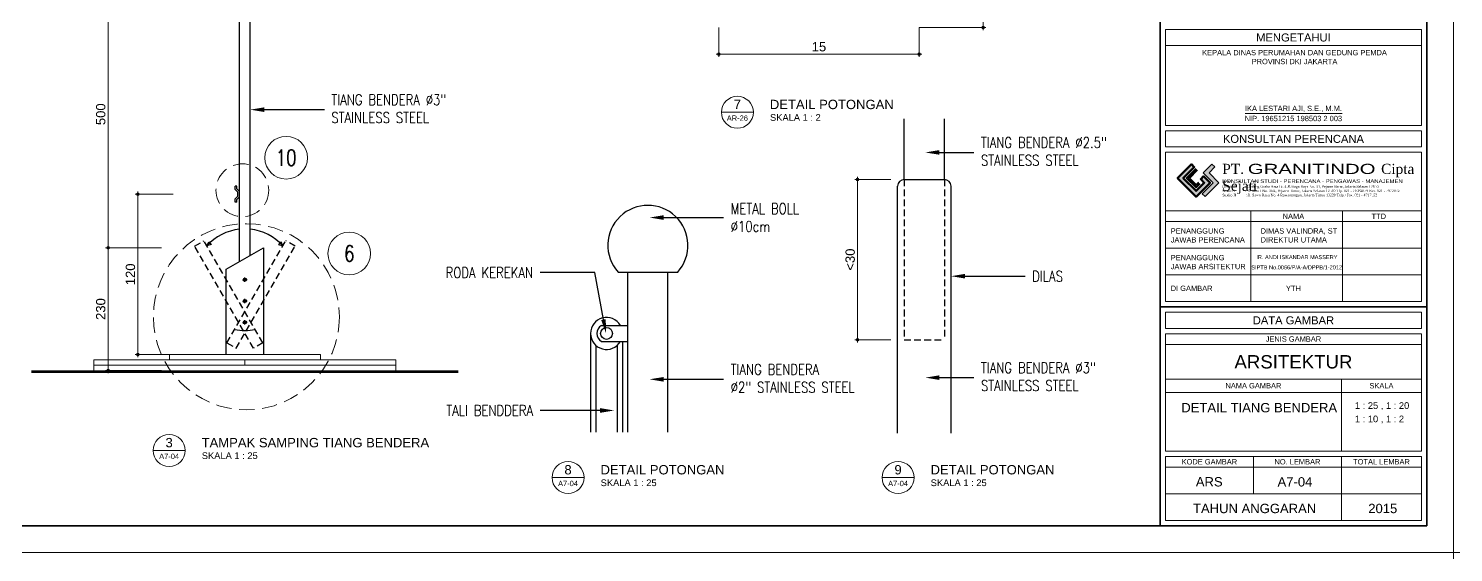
# Model space of a CAD drawing. Header units: millimetres. Extents: x -11 to 1625, y -267 to 180.
# Drawn here: x 857.8 to 911.2, y -47 to -27.4 of the extents above; entities that cross this region are included whole.
import ezdxf
from ezdxf import colors
from ezdxf.entities.mleader import LeaderData, LeaderLine
from ezdxf.enums import TextEntityAlignment as Align
from ezdxf.math import Vec2, Vec3

# ---------------------------------------------------------------- set-up
doc = ezdxf.new("R2010")
doc.units = ezdxf.units.MM
doc.linetypes.add('HIDDEN', pattern=[0.375, 0.25, -0.125])
doc.layers.add('BESI', color=10, linetype='Continuous')
for name, color, linetype, lineweight in [('dinding', 5, 'Continuous', 15), ('GRS KOP', 1, 'Continuous', 35), ('kop', 7, 'Continuous', 20), ('logo', 7, 'Continuous', 50), ('not', 7, 'Continuous', 20), ('TEXT KETERANGAN', 7, 'Continuous', 9), ('u', 6, 'Continuous', 20)]:
    doc.layers.add(name, color=color, linetype=linetype, lineweight=lineweight)
doc.styles.add('ATTR', font='romans.shx', dxfattribs={"width": 0.8, "height": 1.735066})
doc.styles.add('BARU', font='complex.shx')
doc.styles.add('S', font='SIMPLEX', dxfattribs={"width": 1.1})
doc.styles.get("Standard").update_dxf_attribs({"font": 'ARIALUNI.TTF'})
doc.dimstyles.new('SK 50', dxfattribs={"dimtxt": 0.25, "dimasz": 0.1, "dimexe": 0, "dimexo": 0, "dimgap": 0.1, "dimtad": 1, "dimdec": 0, "dimlfac": 50, "dimzin": 12, "dimdsep": 46, "dimtxsty": 'Standard', "dimblk": 'BULAT', "dimcen": 0.1, "dimclrd": 256, "dimclre": 256, "dimclrt": 256, "dimadec": 0, "dimazin": 3, "dimtfac": 1, "dimtdec": 0, "dimtofl": 0, "dimtmove": 0, "dimatfit": 3, "dimldrblk": 'BULAT', "dimfxl": 0, "dimtolj": 1, "dimtzin": 0, "dimlwd": -1, "dimlwe": -1, "dimarcsym": 0})

# ---------------------------------------------------------------- blocks, each defined once
blk = doc.blocks.new('BULAT')
for p, q in [((-1, 0), (1, 0)), ((0, -1), (0, 1))]:
    blk.add_line(p, q)
blk.add_circle((0, 0), 0.5)
blk = doc.blocks.new('*D508')
at = {"layer": 'Defpoints', "color": 0, "ltscale": 0.15}
for p in [(860.787, -35.577), (862.787, -35.577), (862.787, -40.177)]:
    blk.add_point(p, dxfattribs=at)
at = {"layer": 'u', "ltscale": 0.15}
for p, q in [((862.787, -35.577), (860.787, -35.577)), ((860.787, -40.077), (860.787, -35.677)), ((862.787, -40.177), (860.787, -40.177))]:
    blk.add_line(p, q, dxfattribs=at)
at = {"layer": 'u', "ltscale": 0.15, "xscale": 0.1, "yscale": 0.1, "zscale": 0.1}
for p, rotation in [((860.787, -35.577), 90), ((860.787, -40.177), 270)]:
    blk.add_blockref('BULAT', p, dxfattribs=dict(at, rotation=rotation))
at = {"layer": 'u', "ltscale": 0.15, "insert": (860.509, -37.877), "char_height": 0.35, "attachment_point": 5, "rotation": 90}
blk.add_mtext('\\A1;230', dxfattribs=at)
blk = doc.blocks.new('*D509')
at = {"layer": 'Defpoints', "color": 0, "ltscale": 0.15}
for p in [(860.787, -25.577), (862.787, -25.577), (862.787, -35.577)]:
    blk.add_point(p, dxfattribs=at)
at = {"layer": 'u', "ltscale": 0.15}
for p, q in [((862.787, -25.577), (860.787, -25.577)), ((860.787, -35.477), (860.787, -25.677)), ((862.787, -35.577), (860.787, -35.577))]:
    blk.add_line(p, q, dxfattribs=at)
at = {"layer": 'u', "ltscale": 0.15, "xscale": 0.1, "yscale": 0.1, "zscale": 0.1}
for p, rotation in [((860.787, -25.577), 90), ((860.787, -35.577), 270)]:
    blk.add_blockref('BULAT', p, dxfattribs=dict(at, rotation=rotation))
at = {"layer": 'u', "ltscale": 0.15, "insert": (860.509, -30.577), "char_height": 0.35, "attachment_point": 5, "rotation": 90}
blk.add_mtext('\\A1;500', dxfattribs=at)
blk = doc.blocks.new('*D464')
at = {"layer": 'Defpoints', "color": 0, "ltscale": 0.15}
for p in [(861.901, -33.577), (863.228, -33.577), (863.083, -39.577)]:
    blk.add_point(p, dxfattribs=at)
at = {"layer": 'u', "ltscale": 0.15}
for p, q in [((863.228, -33.577), (861.901, -33.577)), ((861.901, -39.477), (861.901, -33.677)), ((863.083, -39.577), (861.901, -39.577))]:
    blk.add_line(p, q, dxfattribs=at)
at = {"layer": 'u', "ltscale": 0.15, "xscale": 0.1, "yscale": 0.1, "zscale": 0.1}
for p, rotation in [((861.901, -33.577), 90), ((861.901, -39.577), 270)]:
    blk.add_blockref('BULAT', p, dxfattribs=dict(at, rotation=rotation))
at = {"layer": 'u', "ltscale": 0.15, "insert": (861.622, -36.577), "char_height": 0.35, "attachment_point": 5, "rotation": 90}
blk.add_mtext('\\A1;120', dxfattribs=at)
blk = doc.blocks.new('*D498')
at = {"layer": 'Defpoints', "color": 0, "ltscale": 0.15}
for p in [(883.68, -27.327), (891.18, -27.327), (883.68, -28.327)]:
    blk.add_point(p, dxfattribs=at)
at = {"layer": 'u', "ltscale": 0.15}
for p, q in [((883.68, -27.327), (883.68, -28.327)), ((891.18, -27.327), (891.18, -28.327)), ((891.08, -28.327), (883.78, -28.327))]:
    blk.add_line(p, q, dxfattribs=at)
at = {"layer": 'u', "ltscale": 0.15, "xscale": 0.1, "yscale": 0.1, "zscale": 0.1, "rotation": 180}
blk.add_blockref('BULAT', (883.68, -28.327), dxfattribs=at)
at = {"layer": 'u', "ltscale": 0.15, "xscale": 0.1, "yscale": 0.1, "zscale": 0.1}
blk.add_blockref('BULAT', (891.18, -28.327), dxfattribs=at)
at = {"layer": 'u', "ltscale": 0.15, "insert": (887.43, -28.049), "char_height": 0.35, "attachment_point": 5}
blk.add_mtext('\\A1;15', dxfattribs=at)
blk = doc.blocks.new('*D499')
at = {"layer": 'Defpoints', "color": 0, "ltscale": 0.15}
for p in [(891.18, -9.827), (891.18, -27.327), (893.586, -27.327)]:
    blk.add_point(p, dxfattribs=at)
at = {"layer": 'u', "ltscale": 0.15}
for p, q in [((891.18, -9.827), (893.586, -9.827)), ((893.586, -9.927), (893.586, -27.227)), ((891.18, -27.327), (893.586, -27.327))]:
    blk.add_line(p, q, dxfattribs=at)
at = {"layer": 'u', "ltscale": 0.15, "xscale": 0.1, "yscale": 0.1, "zscale": 0.1}
for p, rotation in [((893.586, -9.827), 90), ((893.586, -27.327), 270)]:
    blk.add_blockref('BULAT', p, dxfattribs=dict(at, rotation=rotation))
at = {"layer": 'u', "ltscale": 0.15, "insert": (893.307, -18.577), "char_height": 0.35, "attachment_point": 5, "rotation": 90}
blk.add_mtext('\\A1;35', dxfattribs=at)
blk = doc.blocks.new('*D500')
at = {"layer": 'Defpoints', "color": 0, "ltscale": 0.15}
for p in [(890.129, -33.025), (888.879, -39.025), (890.129, -39.025)]:
    blk.add_point(p, dxfattribs=at)
at = {"layer": 'u', "ltscale": 0.15}
for p, q in [((890.129, -33.025), (888.879, -33.025)), ((888.879, -33.125), (888.879, -38.925)), ((890.129, -39.025), (888.879, -39.025))]:
    blk.add_line(p, q, dxfattribs=at)
at = {"layer": 'u', "ltscale": 0.15, "xscale": 0.1, "yscale": 0.1, "zscale": 0.1}
for p, rotation in [((888.879, -33.025), 90), ((888.879, -39.025), 270)]:
    blk.add_blockref('BULAT', p, dxfattribs=dict(at, rotation=rotation))
at = {"layer": 'u', "ltscale": 0.15, "insert": (888.6, -36.025), "char_height": 0.35, "attachment_point": 5, "rotation": 90}
blk.add_mtext('\\A1;<30', dxfattribs=at)
blk = doc.blocks.new('NAV')
blk.add_circle((0, -0.4), 0.4)
at = {"style": 'S', "width": 0.75, "flags": 4}
blk.add_attdef('AV', text='', height=0.3, dxfattribs=at).set_placement((0, -0.4), align=Align.MIDDLE)
blk = doc.blocks.new('logo granitindo baru')
at = {"layer": 'logo'}
for points in [[(1.03, 1.463), (0.916, 1.574), (0.366, 1.024), (1.1, 0.289), (1.652, 0.843), (1.392, 1.098), (1.281, 0.987), (1.423, 0.84), (1.102, 0.519), (0.594, 1.025)], [(1.721, 1.576), (1.381, 1.236), (1.771, 0.842), (1.341, 0.407), (1.454, 0.294), (2.001, 0.844), (1.609, 1.237), (1.835, 1.464)]]:
    blk.add_hatch(color=8, dxfattribs=at).paths.add_polyline_path(points)
blk.add_lwpolyline([(1.03, 1.463), (0.916, 1.574), (0.366, 1.024), (1.1, 0.289), (1.652, 0.843), (1.392, 1.098), (1.281, 0.987), (1.423, 0.84), (1.102, 0.519), (0.594, 1.025), (1.03, 1.463), (0.916, 1.574)], dxfattribs=at)
at = {"layer": 'logo', "lineweight": 13}
for points in [[(1.089, 1.403), (0.713, 1.026), (1.101, 0.638), (1.258, 0.794)], [(1.112, 1.38), (0.759, 1.026), (1.101, 0.683), (1.235, 0.817)], [(1.134, 1.357), (0.803, 1.026), (1.101, 0.728), (1.213, 0.839)], [(1.157, 1.334), (0.85, 1.026), (1.101, 0.775), (1.189, 0.863)]]:
    blk.add_lwpolyline(points, dxfattribs=at)
at = {"layer": 'logo', "lineweight": 0}
blk.add_lwpolyline([(1.721, 1.576), (1.381, 1.236), (1.771, 0.842), (1.341, 0.407), (1.454, 0.294), (2.001, 0.844), (1.609, 1.237), (1.835, 1.464), (1.721, 1.576)], dxfattribs=at)
at = {"layer": 'logo', "insert": (2.134, 1.589), "char_height": 0.4, "width": 7.66452, "attachment_point": 1}
blk.add_mtext('{\\fTimes New Roman|b0|i0|c0|p18;PT. \\fCityBlueprint|b0|i0|c2|p2;\\W1.5;GRANITINDO \\fTimes New Roman|b0|i0|c0|p18;\\W1;Cipta Sejati}', dxfattribs=at)
at = {"layer": 'logo', "insert": (2.134, 0.975), "char_height": 0.1, "attachment_point": 1}
blk.add_mtext_dynamic_manual_height_columns('{\\f@Arial Unicode MS|b0|i0|c0|p34;\\H1.4x;\\W1.2;KONSULTAN STUDI - PERENCANA - PENGAWAS - MANAJEMEN\\fTimes New Roman|b0|i0|c0|p18;\\P\\pt0.9;\\H0.71429x;\\W1;Domisili ^I: Gedung Graha Arsa Lt. 4 Jl.Siaga Raya No. 31, Pejaten Barat, Jakarta Selatan 12510\\PStudio I ^I: Jl. Batu I No. 36A, Pejaten Timur, Jakarta Selatan 12510 Tlp. 021 - 71082879 Fax. 021 - 7972072\\PStudio II          : Jl. Sawo Raya No. 4 Rawamangun, Jakarta Timur 13220 Telp / Fax. 021 - 4717152}', width=9.56937, gutter_width=0, heights=[1.67], dxfattribs=at)
blk = doc.blocks.new('kop')
at = {"layer": 'GRS KOP'}
for p, q in [((73, 1), (73, 54)), ((83, 1), (83, 54)), ((73, 9.2), (83, 9.2))]:
    blk.add_line(p, q, dxfattribs=at)
blk.add_lwpolyline([(1, 54), (83, 54), (83, 1), (1, 1)], close=True, dxfattribs=at)
at = {"layer": 'kop', "color": 7}
for p, q in [((84, 55), (0, 55)), ((0, 55), (0, 0)), ((84, 55), (84, 0)), ((84, 55), (84, 0)), ((0, 0), (84, 0))]:
    blk.add_line(p, q, dxfattribs=at)
at = {"layer": 'kop'}
for p, q in [((73.2, 16), (73.2, 19.6)), ((82.8, 19.6), (73.2, 19.6)), ((82.8, 16), (82.8, 19.6)), ((82.8, 19), (73.2, 19)), ((82.8, 16), (73.2, 16)), ((73.2, 9.4), (73.2, 15)), ((82.8, 15), (73.2, 15)), ((82.8, 9.4), (82.8, 15)), ((82.8, 12.8), (73.2, 12.8)), ((82.8, 12.4), (73.2, 12.4)), ((73.2, 12.4), (73.2, 11.4)), ((76.4, 9.4), (76.4, 12.8)), ((79.842, 9.4), (79.842, 12.8)), ((82.8, 11.4), (73.2, 11.4)), ((82.8, 10.4), (73.2, 10.4)), ((82.8, 9.4), (73.2, 9.4)), ((73.2, 7.8), (82.8, 7.8)), ((73.2, 6.5), (82.8, 6.5)), ((79.8, 3.8), (79.8, 6.5)), ((73.2, 6), (82.8, 6)), ((76.5, 2.2), (76.5, 3.6)), ((79.8, 1.2), (79.8, 3.6)), ((73.2, 3.2), (82.8, 3.2)), ((73.2, 2.2), (82.8, 2.2))]:
    blk.add_line(p, q, dxfattribs=at)
blk.add_lwpolyline([(76.189, 16.449), (79.826, 16.449)], dxfattribs=at)
for points in [[(73.2, 15.2), (82.8, 15.2), (82.8, 15.8), (73.2, 15.8)], [(73.2, 8.4), (82.8, 8.4), (82.8, 9), (73.2, 9)], [(73.2, 3.8), (82.8, 3.8), (82.8, 8.2), (73.2, 8.2)], [(73.2, 1.2), (82.8, 1.2), (82.8, 3.6), (73.2, 3.6)]]:
    blk.add_lwpolyline(points, close=True, dxfattribs=at)
at = {"xscale": 0.9500000000000455, "yscale": 0.9500000000000455, "zscale": 0.9500000000000455}
blk.add_blockref('logo granitindo baru', (73.307, 13.056), dxfattribs=at)
at = {"layer": 'kop'}
for s, height, p in [('MENGETAHUI', 0.3, (78, 19.3)), ('IKA LESTARI AJI, S.E., M.M.', 0.2, (77.999, 16.625)), ('NIP. 19651215 198503 2 003', 0.2, (77.999, 16.264)), ('KONSULTAN PERENCANA', 0.3, (78, 15.5)), ('NAMA', 0.2, (78, 12.6)), ('TTD', 0.2, (81.2, 12.6)), ('DATA GAMBAR', 0.3, (78, 8.7)), ('JENIS GAMBAR', 0.2, (78, 8)), ('ARSITEKTUR', 0.5, (78, 7.146)), ('NAMA GAMBAR', 0.2, (76.5, 6.25)), ('SKALA', 0.2, (81.3, 6.25)), ('KODE GAMBAR', 0.2, (74.85, 3.4)), ('NO. LEMBAR', 0.2, (78.15, 3.4)), ('TOTAL LEMBAR', 0.2, (81.3, 3.4)), ('ARS', 0.35, (74.844, 2.65)), ('TAHUN ANGGARAN', 0.35, (76.545, 1.65)), ('2015', 0.35, (81.349, 1.65))]:
    blk.add_text(s, height=height, dxfattribs=at).set_placement(p, align=Align.MIDDLE)
blk.add_text('SIPTB No.0066/P/A-A/DPPB/1-2012', height=0.15, dxfattribs=at).set_placement((78.122, 10.609), align=Align.CENTER)
at = {"layer": 'kop', "insert": (73.427, 18.833), "char_height": 0.2, "attachment_point": 1, "style": 'BARU'}
blk.add_mtext_dynamic_manual_height_columns('\\pi1.1521;{\\fArial|b0|i0|c0|p34;KEPALA DINAS PERUMAHAN DAN GEDUNG PEMDA\\P\\pi3.0079;PROVINSI DKI JAKARTA}', width=9.20836, gutter_width=1.5, heights=[0], dxfattribs=at)
at = {"layer": 'kop', "attachment_point": 1}
for s, insert, char_height, width in [('PENANGGUNG\\PJAWAB PERENCANA', (73.4, 12.15), 0.2, 8.33062), ('DIMAS VALINDRA, ST\\PDIREKTUR UTAMA', (76.77, 12.15), 0.2, 8.16499), ('PENANGGUNG\\PJAWAB ARSITEKTUR', (73.4, 11.15), 0.2, 8.79211), ('IR. ANDI ISKANDAR MASSERY', (76.609, 11.143), 0.15, 4.04264), ('DI GAMBAR', (73.4, 10), 0.2, 7.59768)]:
    blk.add_mtext(s, dxfattribs=dict(at, insert=insert, char_height=char_height, width=width))
at = {"layer": 'kop', "style": 'BARU', "flags": 4}
for p, height in [((73.8, 5.4), 0.35), ((80.303, 5.382), 0.25), ((73.8, 4.9), 0.35), ((80.303, 4.882), 0.25), ((73.8, 4.4), 0.35), ((80.303, 4.382), 0.25)]:
    blk.add_attdef('-', p, '', height=height, dxfattribs=at)
at = {"layer": 'kop', "flags": 4}
for tag, p in [('AR-00', (78.057, 2.648)), ('00', (81.238, 2.647))]:
    blk.add_attdef(tag, text='', height=0.35, dxfattribs=at).set_placement(p, align=Align.MIDDLE)
blk = doc.blocks.new('Ndtpd')
blk.add_line((0.747, 0), (-0.747, 0))
blk.add_circle((0, 0), 0.747)
at = {"flags": 4}
for tag, height, p in [('NO', 0.5, (0, 0.148)), ('NOLBR', 0.3, (0, -0.398))]:
    blk.add_attdef(tag, text='', height=height, dxfattribs=at).set_placement(p, align=Align.CENTER)
for tag, p, height in [('NDTPD', (1.516, 0.148), 0.5), ('SKALA', (1.523, -0.398), 0.3)]:
    blk.add_attdef(tag, p, '', height=height, dxfattribs=at)

msp = doc.modelspace()

# ---------------------------------------------------------------- linework, layer by layer
at = {"linetype": 'HIDDEN'}
msp.add_line((864.0279276, -35.5152329), (864.3743378, -35.3152329), dxfattribs=at)
at = {"color": 1}
for p, q in [((864.4887223, -35.5133526), (864.5576661, -35.3527965)), ((864.6500713, -35.458168), (864.4887223, -35.5133526)), ((864.5576661, -35.3527965), (864.6500713, -35.458168)), ((867.2647932, -35.3527965), (867.172388, -35.458168)), ((867.172388, -35.458168), (867.333737, -35.5133526)), ((867.333737, -35.5133526), (867.2647932, -35.3527965))]:
    msp.add_line(p, q, dxfattribs=at)
for start, end in [(96.03322919, 138.37987228), (41.62012772, 83.96677081)]:
    msp.add_arc((865.9112296, -36.7772076), 1.9028549, start, end, dxfattribs=at)
at = {"layer": 'BESI'}
for p, q in [((865.7112296, -36.0914933), (865.7112296, -25.6272076)), ((866.1112296, -35.8629219), (866.1112296, -25.6272076)), ((890.6289987, -33.0250095), (890.6289987, -30.7480547)), ((892.1289987, -33.0250095), (892.1289987, -30.7480547)), ((890.6289987, -33.0250095), (892.1289987, -33.0250095)), ((890.3789987, -42.5250095), (890.3789987, -33.2750095)), ((892.3789987, -42.5250095), (892.3789987, -33.2750095)), ((865.2112296, -36.3772076), (866.6112296, -35.5772076)), ((866.6112296, -35.5772076), (866.6112296, -39.5772076)), ((865.2112296, -39.5772076), (865.2112296, -36.3772076)), ((865.9912296, -36.7772076), (865.8312296, -36.7772076)), ((865.9112296, -36.8572076), (865.9112296, -36.6972076)), ((879.8987867, -36.4905564), (882.1348547, -36.4905564)), ((880.2668207, -42.4905564), (880.2668207, -36.4905564)), ((881.7668207, -42.4905564), (881.7668207, -36.4905564)), ((865.9912296, -37.5772076), (865.8312296, -37.5772076)), ((865.9112296, -37.6572076), (865.9112296, -37.4972076)), ((865.9912296, -38.3772076), (865.8312296, -38.3772076)), ((865.9112296, -38.4572076), (865.9112296, -38.2972076))]:
    msp.add_line(p, q, dxfattribs=at)
at = {"layer": 'BESI', "linetype": 'HIDDEN'}
for p, q in [((890.6289987, -33.0250095), (890.6289987, -39.0250095)), ((892.1289987, -33.0250095), (892.1289987, -39.0250095)), ((866.2380246, -39.343233), (864.0279276, -35.5152329)), ((866.5844347, -39.143233), (864.3743378, -35.3152329)), ((865.2380246, -39.143233), (867.4481215, -35.3152329)), ((865.5844347, -39.343233), (867.7945317, -35.5152329)), ((867.7945317, -35.5152329), (867.4481215, -35.3152329)), ((865.2380246, -39.143233), (865.5844347, -39.343233)), ((866.5844347, -39.143233), (866.2380246, -39.343233)), ((890.6289987, -39.0250095), (892.1289987, -39.0250095))]:
    msp.add_line(p, q, dxfattribs=at)
at = {"layer": 'BESI', "color": 3}
for p, q in [((865.5512296, -33.3995227), (865.5512296, -33.2746699)), ((865.6112296, -33.2746699), (865.5512296, -33.2746699)), ((865.5512296, -33.3995227), (865.6512296, -33.4995227)), ((865.5512296, -33.7498171), (865.6512296, -33.6498171)), ((865.6112296, -33.3746699), (865.6112296, -33.2746699)), ((865.6112296, -33.3746699), (865.7112296, -33.4746699)), ((865.6512296, -33.6498171), (865.6512296, -33.4995227)), ((865.5512296, -33.8746699), (865.5512296, -33.7498171)), ((865.6112296, -33.8746699), (865.5512296, -33.8746699)), ((865.6112296, -33.7746699), (865.7112296, -33.6746699)), ((865.6112296, -33.8746699), (865.6112296, -33.7746699)), ((879.2777695, -38.4905564), (880.2668207, -38.4905564)), ((879.2777695, -39.0905564), (880.2668207, -39.0905564))]:
    msp.add_line(p, q, dxfattribs=at)
at = {"layer": 'BESI', "color": 4}
for p, q in [((878.8668207, -38.7905564), (878.8668207, -42.4905564)), ((879.0668207, -39.23777), (879.0668207, -42.4905564)), ((879.8668207, -39.23777), (879.8668207, -42.4905564)), ((880.0668207, -39.0905564), (880.0668207, -42.4905564))]:
    msp.add_line(p, q, dxfattribs=at)
at = {"layer": 'BESI'}
for centre in [(865.9112296, -36.7772076), (865.9112296, -37.5772076), (865.9112296, -38.3772076)]:
    msp.add_circle(centre, 0.06, dxfattribs=at)
at = {"layer": 'BESI', "color": 3}
msp.add_circle((879.4668207, -38.7905564), 0.2223895, dxfattribs=at)
at = {"layer": 'BESI'}
for centre, radius, start, end in [((890.6289987, -33.2750095), 0.25, 90, 180), ((892.1289987, -33.2750095), 0.25, 0, 90), ((881.0168207, -35.4905564), 1.5, 318.1896851, 221.8103149), ((865.9112296, -36.7772076), 1.9028549, 258.37987228, 281.62012772)]:
    msp.add_arc(centre, radius, start, end, dxfattribs=at)
at = {"layer": 'BESI', "color": 3}
for centre, radius, start, end in [((879.4668207, -38.7905564), 0.6, 30, 330), ((879.4492621, -38.7905564), 0.3455571, 119.75410054, 240.24589946)]:
    msp.add_arc(centre, radius, start, end, dxfattribs=at)
at = {"layer": 'dinding'}
for p, q in [((860.2543754, -39.7772076), (871.5680839, -39.7772076)), ((860.2543754, -40.1772076), (860.2543754, -39.7772076)), ((860.2543754, -39.9772076), (871.5680839, -39.9772076)), ((863.0828025, -39.5772076), (868.7396568, -39.5772076)), ((863.0828025, -39.7772076), (863.0828025, -39.5772076)), ((865.9112296, -39.9772076), (865.9112296, -39.7772076)), ((868.7396568, -39.7772076), (868.7396568, -39.5772076)), ((871.5680839, -40.1772076), (871.5680839, -39.7772076))]:
    msp.add_line(p, q, dxfattribs=at)
at = {"layer": 'dinding', "const_width": 0.1}
msp.add_lwpolyline([(857.9112296, -40.2242673), (873.9112296, -40.2242673)], dxfattribs=at)
at = {"layer": 'TEXT KETERANGAN', "linetype": 'HIDDEN', "ltscale": 2.3}
for centre, radius in [((865.8168552, -33.4239153), 0.9893903), ((865.967802, -38.1673553), 3.4872297)]:
    msp.add_circle(centre, radius, dxfattribs=at)

# ---------------------------------------------------------------- block references
at = {"layer": 'kop'}
for p in [(911.2141622, -47), (911.2141622, -102)]:
    msp.add_blockref('kop', p, dxfattribs=at)
at = {"layer": 'not'}
ref = msp.add_blockref('Ndtpd', (884.3707137, -30.5032455), dxfattribs=dict(at, xscale=0.803212851405533, yscale=0.8032128514056467, zscale=0.8032128514056226))
ref.add_attrib('NO', '7', dxfattribs={"layer": '0', "height": 0.35, "flags": 4}).set_placement((884.3703865, -30.3847196), align=Align.CENTER)
ref.add_attrib('NDTPD', 'DETAIL POTONGAN', (885.5883984, -30.3847196), dxfattribs={"layer": '0', "height": 0.35, "flags": 4})
ref.add_attrib('NOLBR', 'AR-26', dxfattribs={"layer": '0', "height": 0.2, "flags": 4}).set_placement((884.3703865, -30.8232154), align=Align.CENTER)
ref.add_attrib('SKALA', 'SKALA 1 : 2', (885.5941984, -30.8232154), dxfattribs={"layer": '0', "height": 0.25, "flags": 4})
ref = msp.add_blockref('Ndtpd', (863.0715531, -43.1761355), dxfattribs=dict(at, xscale=0.803212851405533, yscale=0.8032128514056467, zscale=0.8032128514056226))
ref.add_attrib('NO', '3', dxfattribs={"layer": '0', "height": 0.35, "flags": 4}).set_placement((863.071226, -43.0576097), align=Align.CENTER)
ref.add_attrib('NDTPD', 'TAMPAK SAMPING TIANG BENDERA', (864.2892378, -43.0576097), dxfattribs={"layer": '0', "height": 0.35, "flags": 4})
ref.add_attrib('NOLBR', 'A7-04', dxfattribs={"layer": '0', "height": 0.2, "flags": 4}).set_placement((863.071226, -43.4961054), align=Align.CENTER)
ref.add_attrib('SKALA', 'SKALA 1 : 25', (864.2950378, -43.4961054), dxfattribs={"layer": '0', "height": 0.25, "flags": 4})
ref = msp.add_blockref('Ndtpd', (878.0240067, -44.1925426), dxfattribs=dict(at, xscale=0.803212851405533, yscale=0.8032128514056467, zscale=0.8032128514056226))
ref.add_attrib('NO', '8', dxfattribs={"layer": '0', "height": 0.35, "flags": 4}).set_placement((878.0236795, -44.0740167), align=Align.CENTER)
ref.add_attrib('NDTPD', 'DETAIL POTONGAN', (879.2416913, -44.0740167), dxfattribs={"layer": '0', "height": 0.35, "flags": 4})
ref.add_attrib('NOLBR', 'A7-04', dxfattribs={"layer": '0', "height": 0.2, "flags": 4}).set_placement((878.0236795, -44.5125124), align=Align.CENTER)
ref.add_attrib('SKALA', 'SKALA 1 : 25', (879.2474914, -44.5125124), dxfattribs={"layer": '0', "height": 0.25, "flags": 4})
ref = msp.add_blockref('Ndtpd', (890.3947475, -44.1925426), dxfattribs=dict(at, xscale=0.803212851405533, yscale=0.8032128514056467, zscale=0.8032128514056226))
ref.add_attrib('NO', '9', dxfattribs={"layer": '0', "height": 0.35, "flags": 4}).set_placement((890.3944203, -44.0740167), align=Align.CENTER)
ref.add_attrib('NDTPD', 'DETAIL POTONGAN ', (891.6124321, -44.0740167), dxfattribs={"layer": '0', "height": 0.35, "flags": 4})
ref.add_attrib('NOLBR', 'A7-04', dxfattribs={"layer": '0', "height": 0.2, "flags": 4}).set_placement((890.3944203, -44.5125124), align=Align.CENTER)
ref.add_attrib('SKALA', 'SKALA 1 : 25', (891.6182322, -44.5125124), dxfattribs={"layer": '0', "height": 0.25, "flags": 4})
at = {"layer": 'TEXT KETERANGAN'}
ref = msp.add_blockref('kop', (827.2141618, -47), dxfattribs=at)
ref.add_attrib('-', 'DETAIL TIANG BENDERA', (901.0112336, -41.7474995), dxfattribs={"layer": 'kop', "height": 0.35, "flags": 4})
ref.add_attrib('-', '1 : 10 , 1 : 2', (907.5176455, -42.1184399), dxfattribs={"layer": 'kop', "height": 0.25, "flags": 4})
ref.add_attrib('-', '1 : 25 , 1 : 20', (907.5176455, -41.6184399), dxfattribs={"layer": 'kop', "height": 0.25, "flags": 4})
ref.add_attrib('AR-00', 'A7-04', dxfattribs={"layer": 'kop', "height": 0.34997405, "flags": 4}).set_placement((905.2711174, -44.3523013), align=Align.MIDDLE)
ref.add_attrib('-', 'YTH', dxfattribs={"layer": 'kop', "height": 0.2}).set_placement((905.2141618, -37.1), align=Align.MIDDLE)
at = {"layer": 'TEXT KETERANGAN', "xscale": 2, "yscale": 2, "zscale": 2}
for p, values in [((867.4590315, -31.4051496), {'AV': '10'}), ((869.8234193, -34.9929366), {'AV': '6'})]:
    msp.add_blockref('NAV', p, dxfattribs=at).add_auto_attribs(values)

# ---------------------------------------------------------------- dimensions: what is measured, and where the dimension line sits
at = {"layer": 'u', "ltscale": 0.15}
for base, p1, p2, override, picture, middle in [((893.5861505, -27.3274833), (891.1803197, -9.8274833), (891.1803197, -27.3274833), {"dimtxt": 0.35, "dimlfac": 2}, '*D499', (893.3073305, -18.5774833)), ((860.7873568, -25.5772076), (862.7873568, -35.5772076), (862.7873568, -25.5772076), {"dimtxt": 0.35}, '*D509', (860.5085369, -30.5772076)), ((860.7873568, -35.5772076), (862.7873568, -40.1772076), (862.7873568, -35.5772076), {"dimtxt": 0.35}, '*D508', (860.5085369, -37.8772076))]:
    dim = msp.add_linear_dim(base=base, p1=p1, p2=p2, angle=90, dimstyle='SK 50', override=override, dxfattribs=at)
    dim.commit()
    dim.dimension.update_dxf_attribs({"geometry": picture, "text_midpoint": middle})
dim = msp.add_linear_dim(base=(883.6803197, -28.3274833), p1=(891.1803197, -27.3274833), p2=(883.6803197, -27.3274833), dimstyle='SK 50', override={"dimtxt": 0.35, "dimlfac": 2}, dxfattribs=at)
dim.commit()
dim.dimension.update_dxf_attribs({"geometry": '*D498', "text_midpoint": (887.4303197, -28.0486634)})
for base, p1, p2, text, override, picture, middle in [((888.8789987, -39.0250095), (890.1289987, -33.0250095), (890.1289987, -39.0250095), '<30', {"dimtxt": 0.35, "dimlfac": 2}, '*D500', (888.6001788, -36.0250095)), ((861.9007573, -33.5772076), (863.0828025, -39.5772076), (863.2278762, -33.5772076), '120', {"dimtxt": 0.35}, '*D464', (861.6219374, -36.5772076))]:
    dim = msp.add_linear_dim(base=base, p1=p1, p2=p2, angle=90, text=text, dimstyle='SK 50', override=override, dxfattribs=at)
    dim.commit()
    dim.dimension.update_dxf_attribs({"geometry": picture, "text_midpoint": middle})

# ---------------------------------------------------------------- leaders
at = {"layer": 'TEXT KETERANGAN'}
ml = msp.add_multileader_mtext('Standard', dxfattribs=at)
ml.set_content('{\\C90;TIANG BENDERA %%C3"\\PSTAINLESS STEEL}', color=256, style='ATTR')
ml.set_leader_properties()
ml.build(insert=Vec2(0, 0))
ml.multileader.update_dxf_attribs({"text_left_attachment_type": 2, "text_right_attachment_type": 2, "dogleg_length": 2.367, "arrow_head_size": 0.5275085})
ctx = ml.context
ctx.base_point, ctx.char_height, ctx.arrow_head_size, ctx.landing_gap_size, ctx.plane_origin = Vec3(868.8899334, -30.404631), 0.4, 0.5275085, 0.2637542, Vec3(873.2654637, -32.2128998)
ctx.left_attachment, ctx.right_attachment = 2, 2
notes = []
notes.append((ctx, [(0, (1, 1, 0), (867.6979016, -30.404631), (1, 0), 1.1920318, [(0, [(866.1112296, -30.404631)], 0, [])])]))
ctx.mtext.insert, ctx.mtext.rotation, ctx.mtext.flow_direction = Vec3(869.1536877, -29.8332024), 6.2831853072, 5
ml = msp.add_multileader_mtext('Standard', dxfattribs=at)
ml.set_content('{\\C90;TIANG BENDERA %%C2.5"\\PSTAINLESS STEEL}', color=256, style='ATTR')
ml.set_leader_properties()
ml.build(insert=Vec2(0, 0))
ml.multileader.update_dxf_attribs({"text_left_attachment_type": 2, "text_right_attachment_type": 2, "dogleg_length": 2.367, "arrow_head_size": 0.5275085})
ctx = ml.context
ctx.base_point, ctx.char_height, ctx.arrow_head_size, ctx.landing_gap_size, ctx.plane_origin = Vec3(893.237129, -32.0080655), 0.4, 0.5275085, 0.2637542, Vec3(897.6126592, -33.8163343)
ctx.left_attachment, ctx.right_attachment = 2, 2
notes.append((ctx, [(0, (1, 1, 0), (892.6507554, -32.0080655), (1, 0), 0.5863735, [(0, [(891.4174577, -32.0080655)], 0, [])])]))
ctx.mtext.insert, ctx.mtext.rotation, ctx.mtext.flow_direction = Vec3(893.5008832, -31.4366369), 6.2831853072, 5
ml = msp.add_multileader_mtext('Standard', dxfattribs=at)
ml.set_content('{\\C90;METAL BOLL \\P%%C10cm}', color=256, style='ATTR')
ml.set_leader_properties()
ml.build(insert=Vec2(0, 0))
ml.multileader.update_dxf_attribs({"text_left_attachment_type": 2, "text_right_attachment_type": 2, "dogleg_length": 2.367, "arrow_head_size": 0.5275085})
ctx = ml.context
ctx.base_point, ctx.char_height, ctx.arrow_head_size, ctx.landing_gap_size, ctx.plane_origin = Vec3(883.8559825, -34.4483939), 0.4, 0.5275085, 0.2637542, Vec3(888.2315127, -36.2566626)
ctx.left_attachment, ctx.right_attachment = 2, 2
notes.append((ctx, [(0, (1, 1, 0), (882.6639506, -34.4483939), (1, 0), 1.1920318, [(0, [(881.0772787, -34.4483939)], 0, [])])]))
ctx.mtext.insert, ctx.mtext.rotation, ctx.mtext.flow_direction = Vec3(884.1197367, -33.9150605), 6.2831853072, 5
ml = msp.add_multileader_mtext('Standard', dxfattribs=at)
ml.set_content('{\\C90;RODA KEREKAN}', color=256, style='ATTR')
ml.set_leader_properties()
ml.build(insert=Vec2(0, 0))
ml.multileader.update_dxf_attribs({"text_left_attachment_type": 2, "text_right_attachment_type": 2, "dogleg_length": 2.367, "arrow_head_size": 0.5275085})
ctx = ml.context
ctx.base_point, ctx.char_height, ctx.arrow_head_size, ctx.landing_gap_size, ctx.plane_origin = Vec3(872.8526874, -36.5114065), 0.4, 0.5275085, 0.2637542, Vec3(872.6008561, -38.3196753)
ctx.left_attachment, ctx.right_attachment, ctx.text_align_type = 2, 2, 2
notes.append((ctx, [(0, (1, 1, 0), (879.022422, -36.5114065), (-1, 0), 2.0460356, [(0, [(879.4492621, -38.7905564)], 0, [])])]))
ctx.mtext.insert, ctx.mtext.alignment, ctx.mtext.flow_direction = Vec3(876.7126321, -36.3114065), 3, 5
ml = msp.add_multileader_mtext('Standard', dxfattribs=at)
ml.set_content('{\\C90;DILAS}', color=256, style='ATTR')
ml.set_leader_properties()
ml.build(insert=Vec2(0, 0))
ml.multileader.update_dxf_attribs({"text_left_attachment_type": 2, "text_right_attachment_type": 2, "dogleg_length": 2.367, "arrow_head_size": 0.5275085})
ctx = ml.context
ctx.base_point, ctx.char_height, ctx.arrow_head_size, ctx.landing_gap_size, ctx.plane_origin = Vec3(895.1577025, -36.6460612), 0.4, 0.5275085, 0.2637542, Vec3(899.5332328, -38.4543299)
ctx.left_attachment, ctx.right_attachment = 2, 2
notes.append((ctx, [(0, (1, 1, 0), (893.9656707, -36.6460612), (1, 0), 1.1920318, [(0, [(892.3789987, -36.6460612)], 0, [])])]))
ctx.mtext.insert, ctx.mtext.rotation, ctx.mtext.flow_direction = Vec3(895.4214567, -36.4460612), 6.2831853072, 5
ml = msp.add_multileader_mtext('Standard', dxfattribs=at)
ml.set_content('{\\C90;TIANG BENDERA\\P%%C2" STAINLESS STEEL}', color=256, style='ATTR')
ml.set_leader_properties()
ml.build(insert=Vec2(0, 0))
ml.multileader.update_dxf_attribs({"text_left_attachment_type": 2, "text_right_attachment_type": 2, "dogleg_length": 2.367, "arrow_head_size": 0.5275085})
ctx = ml.context
ctx.base_point, ctx.char_height, ctx.arrow_head_size, ctx.landing_gap_size, ctx.plane_origin = Vec3(883.8559825, -40.5102134), 0.4, 0.5275085, 0.2637542, Vec3(888.2315127, -42.3184822)
ctx.left_attachment, ctx.right_attachment = 2, 2
notes.append((ctx, [(0, (1, 1, 0), (882.6639506, -40.5102134), (1, 0), 1.1920318, [(0, [(881.0772787, -40.5102134)], 0, [])])]))
ctx.mtext.insert, ctx.mtext.rotation, ctx.mtext.flow_direction = Vec3(884.1197367, -39.9387849), 6.2831853072, 5
ml = msp.add_multileader_mtext('Standard', dxfattribs=at)
ml.set_content('{\\C90;TIANG BENDERA %%C3"\\PSTAINLESS STEEL}', color=256, style='ATTR')
ml.set_leader_properties()
ml.build(insert=Vec2(0, 0))
ml.multileader.update_dxf_attribs({"text_left_attachment_type": 2, "text_right_attachment_type": 2, "dogleg_length": 2.367, "arrow_head_size": 0.5275085})
ctx = ml.context
ctx.base_point, ctx.char_height, ctx.arrow_head_size, ctx.landing_gap_size, ctx.plane_origin = Vec3(893.237129, -40.4477224), 0.4, 0.5275085, 0.2637542, Vec3(897.6126592, -42.2559912)
ctx.left_attachment, ctx.right_attachment = 2, 2
notes.append((ctx, [(0, (1, 1, 0), (892.6507554, -40.4477224), (1, 0), 0.5863735, [(0, [(891.4174577, -40.4477224)], 0, [])])]))
ctx.mtext.insert, ctx.mtext.rotation, ctx.mtext.flow_direction = Vec3(893.5008832, -39.8762938), 6.2831853072, 5
ml = msp.add_multileader_mtext('Standard', dxfattribs=at)
ml.set_content('{\\C90;TALI BENDDERA}', color=256, style='ATTR')
ml.set_leader_properties()
ml.build(insert=Vec2(0, 0))
ml.multileader.update_dxf_attribs({"text_left_attachment_type": 2, "text_right_attachment_type": 2, "dogleg_length": 2.367, "arrow_head_size": 0.5275085})
ctx = ml.context
ctx.base_point, ctx.char_height, ctx.arrow_head_size, ctx.landing_gap_size, ctx.plane_origin = Vec3(872.791735, -41.6776706), 0.4, 0.5275085, 0.2637542, Vec3(872.6008561, -43.4859394)
ctx.left_attachment, ctx.right_attachment, ctx.text_align_type = 2, 2, 2
notes.append((ctx, [(0, (1, 1, 0), (878.1684182, -41.6776706), (-1, 0), 1.1920318, [(0, [(879.7550902, -41.6776706)], 0, [])])]))
ctx.mtext.insert, ctx.mtext.alignment, ctx.mtext.flow_direction = Vec3(876.7126321, -41.4776706), 3, 5
for ctx, leaders in notes:
    for number, flags, end, landing, length, lines in leaders:
        leader = LeaderData()
        leader.index, (leader.has_last_leader_line, leader.has_dogleg_vector, leader.attachment_direction) = number, flags
        leader.last_leader_point, leader.dogleg_vector, leader.dogleg_length = Vec3(end), Vec3(landing), length
        for number, points, colour, breaks in lines:
            line = LeaderLine()
            line.index, line.vertices, line.color, line.breaks = number, Vec3.list(points), colors.encode_raw_color(colour), breaks
            leader.lines.append(line)
        ctx.leaders.append(leader)

doc.saveas('drawing.dxf')
